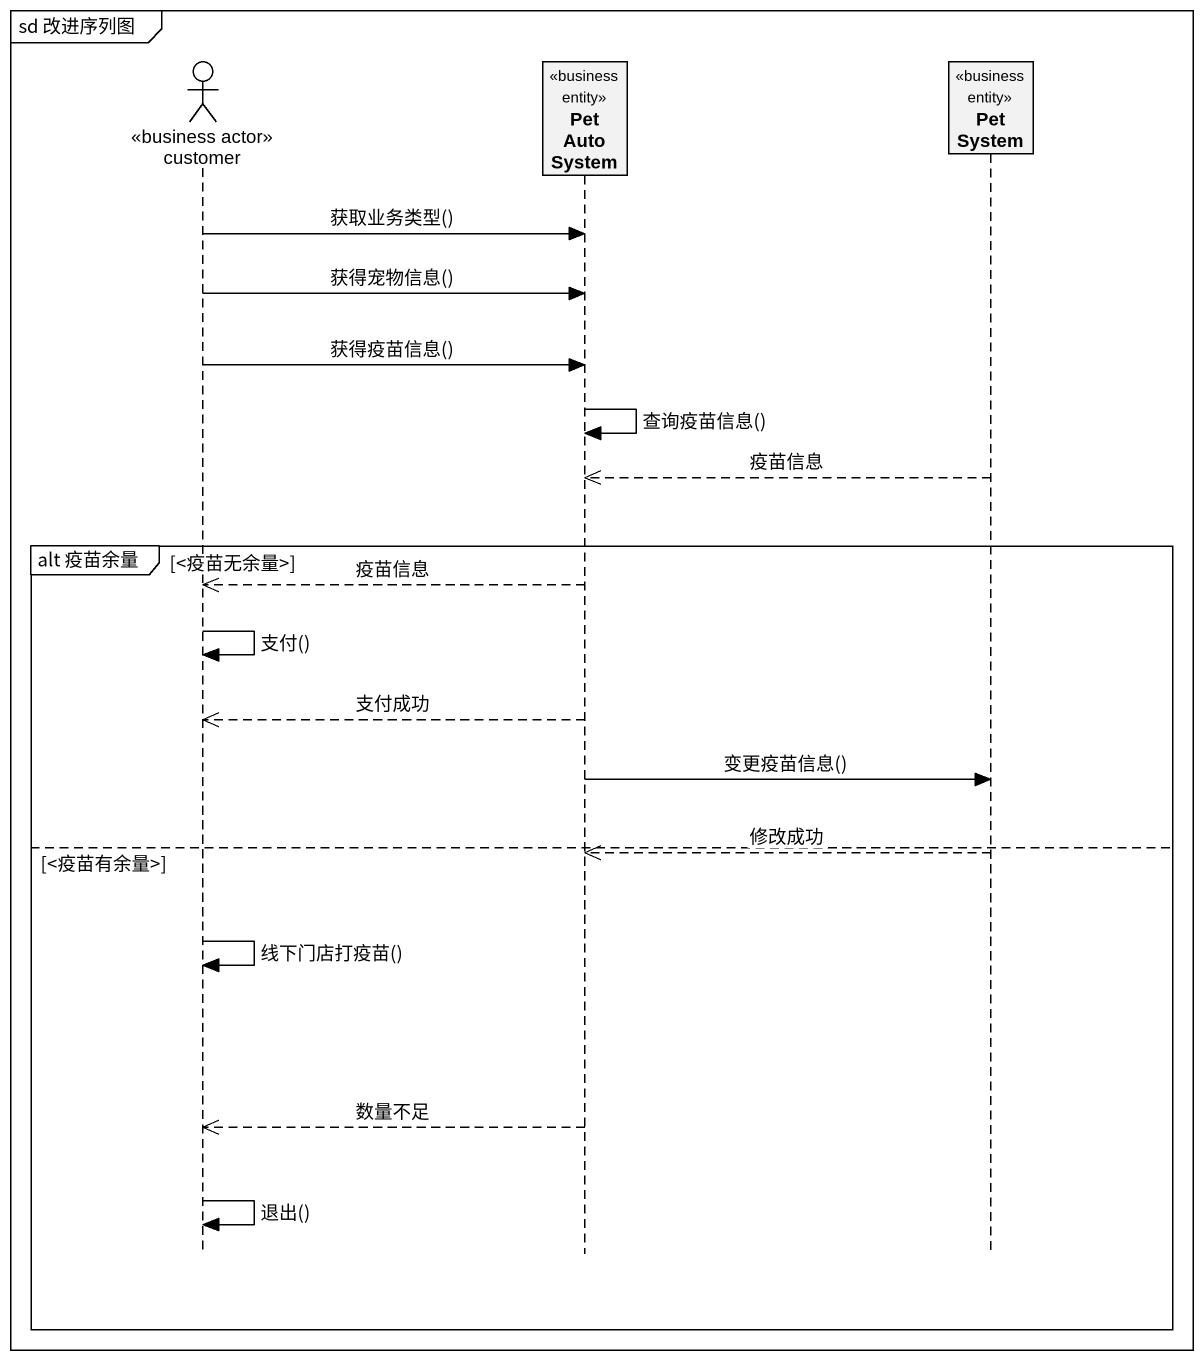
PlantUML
@startuml
mainframe sd 改进序列图
hide footbox
actor customer <<business actor>>
participant "Pet Auto System" as Pet_Auto_System <<business entity>>
participant "Pet System" as Pet_System <<business entity>>

customer -> Pet_Auto_System : 获取业务类型()
customer -> Pet_Auto_System : 获得宠物信息()
customer -> Pet_Auto_System : 获得疫苗信息()
Pet_Auto_System -> Pet_Auto_System : 查询疫苗信息()
Pet_System -->> Pet_Auto_System : 疫苗信息
group alt 疫苗余量 [<疫苗无余量>]
  Pet_Auto_System -->> customer : 疫苗信息
  customer -> customer : 支付()
  Pet_Auto_System -->> customer : 支付成功
  Pet_Auto_System -> Pet_System : 变更疫苗信息()
else <疫苗有余量>
  Pet_System -->> Pet_Auto_System : 修改成功
  customer -> customer : 线下门店打疫苗()
  Pet_Auto_System -->> customer : 数量不足
  customer -> customer : 退出()
end
@enduml
